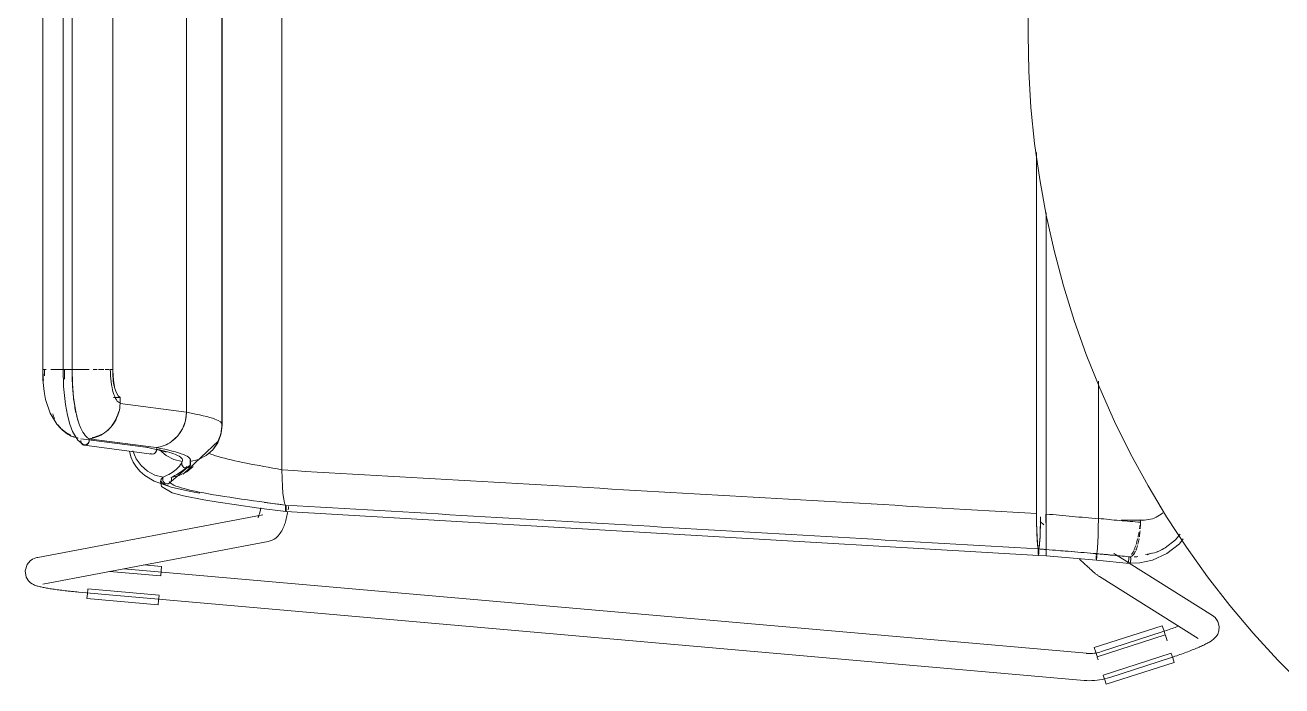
# Model space of a CAD drawing. Header units: millimetres. Extents: x 155920 to 295199, y -4084 to 97293.
# Drawn here: x 223931 to 224485, y 31020 to 31311 of the extents above; entities that cross this region are included whole.
import ezdxf

# ---------------------------------------------------------------- set-up
doc = ezdxf.new("R2010")
doc.units = ezdxf.units.MM
doc.header["$MEASUREMENT"] = 0
doc.layers.add('I-FURN', color=8, linetype='CONTINUOUS', lineweight=9)

msp = doc.modelspace()

# ---------------------------------------------------------------- linework, layer by layer
at = {"layer": 'I-FURN'}
for p, q in [((224044.39, 31498.55), (224044.39, 31115.16)), ((224044.39, 31115.16), (224044.39, 31498.55)), ((224017.89, 31479.25), (224017.89, 31134.46)), ((224017.89, 31134.46), (224017.89, 31479.25)), ((224002.29, 31473.21), (224002.29, 31140.5)), ((224002.29, 31140.5), (224002.29, 31473.21)), ((223938.92, 31454.28), (223938.92, 31159.43)), ((223947.96, 31454.28), (223947.96, 31159.43)), ((223951.92, 31159.43), (223951.92, 31454.28)), ((223969.76, 31454.28), (223969.76, 31159.43)), ((223969.82, 31159.43), (223969.82, 31454.28)), ((224018.04, 31135), (224018.04, 31439.8)), ((224373.52, 31315.49), (224373.42, 31306.86)), ((224373.42, 31306.86), (224373.74, 31290.86)), ((224373.74, 31290.86), (224374.7, 31274.89)), ((224374.7, 31274.89), (224376.3, 31258.97)), ((224376.3, 31258.97), (224378.53, 31243.13)), ((224377.12, 31255), (224377.12, 31095.9)), ((224377.12, 31095.9), (224377.12, 31255)), ((224378.53, 31243.13), (224381.4, 31227.39)), ((224381.44, 31228.63), (224381.44, 31095.64)), ((224381.44, 31095.64), (224381.44, 31228.63)), ((224381.4, 31227.39), (224384.89, 31211.77)), ((224384.89, 31211.77), (224389, 31196.31)), ((224389, 31196.31), (224393.73, 31181.03)), ((224393.73, 31181.03), (224399.07, 31165.95)), ((224399.07, 31165.95), (224405, 31151.09)), ((223938.92, 31159.43), (223939.09, 31159.43)), ((223939, 31154.91), (223938.92, 31159.43)), ((223940.41, 31159.43), (223938.94, 31159.43)), ((223948.2, 31159.43), (223942.44, 31159.43)), ((223944.09, 31159.43), (223945.03, 31159.43)), ((223945.18, 31159.43), (223948.2, 31159.43)), ((223951.91, 31159.43), (223947.96, 31159.43)), ((223948.1, 31151.87), (223947.96, 31159.43)), ((223947.96, 31159.43), (223948.03, 31159.43)), ((223948.03, 31159.43), (223948.22, 31159.43)), ((223948.22, 31159.43), (223948.53, 31159.43)), ((223948.53, 31159.43), (223948.92, 31159.43)), ((223948.92, 31159.43), (223949.37, 31159.43)), ((223949.37, 31159.43), (223949.86, 31159.43)), ((223949.86, 31159.43), (223950.36, 31159.43)), ((223950.36, 31159.43), (223950.84, 31159.43)), ((223950.84, 31159.43), (223951.25, 31159.43)), ((223951.25, 31159.43), (223951.58, 31159.43)), ((223951.58, 31159.43), (223951.81, 31159.43)), ((223951.81, 31159.43), (223951.91, 31159.43)), ((223951.89, 31159.43), (223955.7, 31159.43)), ((223955.7, 31159.43), (223951.89, 31159.43)), ((223951.92, 31159.43), (223952.01, 31153.02)), ((223959.45, 31159.43), (223955.9, 31159.43)), ((223962.92, 31159.43), (223961.08, 31159.43)), ((223965.91, 31159.43), (223963.44, 31159.43)), ((223968.23, 31159.43), (223966.49, 31159.43)), ((223969.93, 31156.39), (223969.82, 31159.43)), ((223970.25, 31153.54), (223969.93, 31156.39)), ((223939.52, 31149.7), (223939, 31154.91)), ((223948.9, 31143.98), (223948.1, 31151.87)), ((223952.01, 31153.02), (223952.48, 31147.03)), ((223970.76, 31151.05), (223970.25, 31153.54)), ((223971.43, 31149.07), (223970.76, 31151.05)), ((224404.41, 31093.7), (224404.41, 31154.18)), ((224404.41, 31154.18), (224404.41, 31093.7)), ((224405, 31151.09), (224411.52, 31136.48)), ((223940.17, 31146.2), (223939.52, 31149.7)), ((223942.19, 31140.05), (223940.17, 31146.2)), ((223952.48, 31147.03), (223953.31, 31141.59)), ((223970.07, 31147.08), (223973.08, 31147.08)), ((223972.22, 31147.71), (223971.43, 31149.07)), ((223973.08, 31147.08), (223972.22, 31147.71)), ((223973.01, 31144.36), (223973.08, 31147.08)), ((223945.06, 31135.34), (223942.19, 31140.05)), ((223949.77, 31139.27), (223948.9, 31143.98)), ((223953.31, 31141.59), (223954.12, 31138.1)), ((224002.29, 31140.5), (223973.01, 31144.36)), ((224001.81, 31136.73), (224002.29, 31140.5)), ((223946.9, 31133.36), (223945.06, 31135.34)), ((223950.85, 31135.22), (223949.77, 31139.27)), ((223952.04, 31132.06), (223950.85, 31135.22)), ((223954.12, 31138.1), (223954.99, 31135.27)), ((223954.99, 31135.27), (223955.18, 31134.76)), ((224000.49, 31133.18), (224001.81, 31136.73)), ((224017.88, 31134.46), (224017.41, 31130.67)), ((224017.41, 31130.67), (224017.89, 31134.46)), ((224017.6, 31131.25), (224018.04, 31135)), ((224411.52, 31136.48), (224418.63, 31122.14)), ((223948.97, 31131.69), (223946.9, 31133.36)), ((223951.24, 31130.36), (223948.97, 31131.69)), ((223954.35, 31128.23), (223952.04, 31132.06)), ((223985.36, 31124.97), (223955.67, 31128.82)), ((223961.64, 31128.05), (223956.86, 31128.66)), ((223988.91, 31124.95), (223959.21, 31128.79)), ((223995.67, 31127.58), (223998.42, 31130.07)), ((223998.42, 31130.07), (224000.49, 31133.18)), ((224015.87, 31126.79), (224017.6, 31131.25)), ((224017.41, 31130.67), (224016.04, 31127.1)), ((224016.05, 31127.1), (224017.41, 31130.67)), ((224016.47, 31127.89), (224017.17, 31129.81)), ((223956.73, 31126.33), (223954.35, 31128.23)), ((223987.01, 31122.12), (223957.23, 31125.98)), ((223977.15, 31123.43), (223977.81, 31120.93)), ((223978.67, 31123.58), (223980.07, 31120.06)), ((223990.87, 31123.72), (223984.58, 31125.1)), ((223988.53, 31122.66), (223988.83, 31123.04)), ((223988.83, 31123.04), (223989.02, 31123.49)), ((223989.02, 31123.49), (223989.1, 31123.98)), ((223989.1, 31123.98), (223989.07, 31124.48)), ((223990.4, 31123.97), (223993.28, 31121.46)), ((223993.31, 31122.96), (223990.87, 31123.72)), ((224000.77, 31113.29), (224016.47, 31127.89)), ((224013.87, 31123.97), (224011, 31121.46)), ((224011, 31121.46), (224013.88, 31123.96)), ((224016.04, 31127.1), (224013.87, 31123.97)), ((224013.88, 31123.96), (224016.05, 31127.1)), ((223977.81, 31120.93), (223978.84, 31118.56)), ((223978.84, 31118.56), (223980.22, 31116.36)), ((223980.07, 31120.06), (223982.24, 31116.98)), ((223986.33, 31122.36), (223986.77, 31122.17)), ((223986.77, 31122.17), (223987.24, 31122.11)), ((223987.24, 31122.11), (223987.71, 31122.17)), ((223987.71, 31122.17), (223988.15, 31122.36)), ((223988.15, 31122.36), (223988.53, 31122.66)), ((223993.28, 31121.46), (223996.67, 31119.7)), ((223996.67, 31119.7), (224000.39, 31118.81)), ((224000.1, 31118.13), (224000.29, 31118.57)), ((224000.19, 31117.85), (224000.23, 31118.34)), ((224000.23, 31118.34), (224000.19, 31117.84)), ((224000.27, 31117.36), (224000.19, 31117.85)), ((224000.19, 31117.84), (224000.27, 31117.35)), ((224000.23, 31118.34), (224000.39, 31118.81)), ((224000.39, 31118.81), (224000.23, 31118.34)), ((224003.86, 31117), (224003.91, 31119.88)), ((224003.89, 31118.81), (224004.05, 31118.34)), ((224003.9, 31118.81), (224007.61, 31119.7)), ((224004.06, 31118.34), (224003.9, 31118.81)), ((224004.09, 31117.85), (224004.01, 31117.36)), ((224004.01, 31117.35), (224004.1, 31117.84)), ((224004.05, 31118.34), (224004.09, 31117.85)), ((224004.1, 31117.84), (224004.06, 31118.34)), ((224011, 31121.46), (224007.61, 31119.71)), ((224007.61, 31119.7), (224011, 31121.46)), ((224418.63, 31122.14), (224426.3, 31108.1)), ((223980.22, 31116.36), (223981.9, 31114.39)), ((223981.9, 31114.39), (223983.86, 31112.65)), ((223982.24, 31116.98), (223985.07, 31114.5)), ((223983.86, 31112.65), (223987.98, 31110.14)), ((223985.07, 31114.5), (223988.39, 31112.76)), ((223988.39, 31112.76), (223992.02, 31111.85)), ((223994.58, 31109.18), (224004, 31117.3)), ((223999.12, 31112.59), (223995.5, 31111.8)), ((223995.51, 31111.8), (223999.12, 31112.58)), ((224002.44, 31114.24), (223999.12, 31112.59)), ((223999.12, 31112.58), (224002.44, 31114.23)), ((224000.47, 31116.9), (224000.27, 31117.36)), ((224000.27, 31117.35), (224000.47, 31116.9)), ((224000.79, 31116.52), (224000.47, 31116.9)), ((224000.47, 31116.9), (224000.79, 31116.52)), ((224001.19, 31116.23), (224000.79, 31116.52)), ((224000.79, 31116.52), (224001.19, 31116.22)), ((224001.65, 31116.04), (224001.19, 31116.23)), ((224001.19, 31116.22), (224001.65, 31116.04)), ((224002.14, 31115.97), (224001.65, 31116.04)), ((224001.65, 31116.04), (224002.14, 31115.97)), ((224002.63, 31116.04), (224002.14, 31115.97)), ((224002.14, 31115.97), (224002.63, 31116.04)), ((224005.28, 31116.63), (224002.44, 31114.24)), ((224002.44, 31114.23), (224005.28, 31116.63)), ((224003.09, 31116.23), (224002.63, 31116.04)), ((224002.63, 31116.04), (224003.09, 31116.22)), ((224003.49, 31116.52), (224003.09, 31116.23)), ((224003.09, 31116.22), (224003.5, 31116.52)), ((224003.81, 31116.9), (224003.49, 31116.52)), ((224003.5, 31116.52), (224003.81, 31116.9)), ((224004.01, 31117.36), (224003.81, 31116.9)), ((224003.81, 31116.9), (224004.01, 31117.35)), ((224044.39, 31115.16), (224044.45, 31111.39)), ((224044.45, 31111.39), (224044.39, 31115.08)), ((223987.98, 31110.14), (223995.6, 31107.47)), ((223990.8, 31110.03), (223991.1, 31110.95)), ((223991.33, 31107.85), (223990.8, 31110.03)), ((223995.97, 31105.07), (223991.33, 31107.85)), ((223991.81, 31110.88), (223991.86, 31111.38)), ((223991.85, 31111.38), (223991.81, 31110.88)), ((223991.89, 31110.39), (223991.81, 31110.88)), ((223991.81, 31110.88), (223991.89, 31110.39)), ((223992.02, 31111.85), (223991.85, 31111.38)), ((223991.86, 31111.38), (223992.02, 31111.85)), ((223992.08, 31109.94), (223991.89, 31110.39)), ((223991.89, 31110.39), (223992.08, 31109.93)), ((223992.39, 31109.55), (223992.08, 31109.94)), ((223992.08, 31109.93), (223992.39, 31109.55)), ((223992.78, 31109.25), (223992.39, 31109.55)), ((223992.39, 31109.55), (223992.78, 31109.25)), ((223993.24, 31109.05), (223992.78, 31109.25)), ((223992.78, 31109.25), (223993.24, 31109.05)), ((223993.72, 31108.98), (223993.24, 31109.05)), ((223993.24, 31109.05), (223993.72, 31108.98)), ((223994.21, 31109.04), (223993.72, 31108.98)), ((223993.72, 31108.98), (223994.21, 31109.04)), ((223994.67, 31109.22), (223994.21, 31109.04)), ((223994.21, 31109.04), (223994.67, 31109.22)), ((223994.85, 31109.33), (223994.63, 31109.2)), ((223995.07, 31109.51), (223994.67, 31109.22)), ((223994.67, 31109.22), (223995.07, 31109.51)), ((223995.39, 31109.89), (223995.07, 31109.51)), ((223995.07, 31109.51), (223995.39, 31109.89)), ((223995.59, 31110.34), (223995.39, 31109.89)), ((223995.39, 31109.89), (223995.6, 31110.34)), ((223995.5, 31111.8), (223995.65, 31111.33)), ((223995.66, 31111.33), (223995.51, 31111.8)), ((223995.68, 31110.83), (223995.59, 31110.34)), ((223995.6, 31110.34), (223995.69, 31110.83)), ((223995.6, 31107.47), (224004.12, 31105.58)), ((223995.65, 31111.33), (223995.68, 31110.83)), ((223995.69, 31110.83), (223995.66, 31111.33)), ((224044.45, 31111.39), (224044.6, 31107.85)), ((224044.6, 31107.85), (224044.45, 31111.32)), ((224044.6, 31107.85), (224044.84, 31104.75)), ((224044.84, 31104.75), (224044.6, 31107.8)), ((224426.3, 31108.1), (224434.52, 31094.38)), ((224000.97, 31103.67), (223995.97, 31105.07)), ((224009.98, 31101.87), (224000.97, 31103.67)), ((224004.12, 31105.58), (224008.19, 31104.85)), ((224016.3, 31100.83), (224009.98, 31101.87)), ((224024.32, 31099.65), (224016.3, 31100.83)), ((224044.84, 31104.75), (224045.15, 31102.25)), ((224045.15, 31102.25), (224044.84, 31104.72)), ((224045.15, 31102.25), (224045.52, 31100.51)), ((224045.52, 31100.51), (224045.15, 31102.24)), ((224036.02, 31095.34), (223936.73, 31076.52)), ((224034.25, 31098.29), (224024.32, 31099.65)), ((224046.1, 31096.74), (224034.25, 31098.29)), ((224034.26, 31095.15), (224034.36, 31095.45)), ((224034.36, 31095.45), (224034.47, 31095.79)), ((224034.47, 31095.79), (224034.58, 31096.15)), ((224034.58, 31096.15), (224034.69, 31096.55)), ((224034.69, 31096.55), (224034.79, 31096.97)), ((224034.79, 31096.97), (224034.9, 31097.42)), ((224034.9, 31097.42), (224035, 31097.89)), ((224035, 31097.89), (224035.1, 31098.38)), ((224045.92, 31099.6), (224045.52, 31100.51)), ((224045.52, 31100.51), (224045.92, 31099.61)), ((224045.9, 31099.14), (224045.89, 31098.64)), ((224045.89, 31098.63), (224045.9, 31099.13)), ((224045.89, 31098.64), (224045.9, 31098.14)), ((224045.9, 31098.14), (224045.89, 31098.63)), ((224045.92, 31099.61), (224045.9, 31099.14)), ((224045.9, 31099.13), (224045.92, 31099.6)), ((224045.9, 31098.14), (224045.92, 31097.69)), ((224045.92, 31097.69), (224045.9, 31098.14)), ((224045.92, 31097.69), (224045.96, 31097.3)), ((224045.96, 31097.3), (224045.92, 31097.69)), ((224045.96, 31097.3), (224046, 31097.01)), ((224046, 31097), (224045.96, 31097.3)), ((224046, 31097.01), (224046.05, 31096.81)), ((224046.05, 31096.81), (224046, 31097)), ((224046.05, 31096.81), (224046.1, 31096.74)), ((224046.1, 31096.74), (224046.05, 31096.81)), ((224046.1, 31096.74), (224046.16, 31096.8)), ((224046.16, 31096.8), (224046.11, 31096.74)), ((224046.11, 31096.74), (224378.01, 31077.45)), ((224046.16, 31096.8), (224046.21, 31096.99)), ((224046.21, 31096.98), (224046.16, 31096.8)), ((224046.21, 31096.99), (224046.25, 31097.28)), ((224046.25, 31097.27), (224046.21, 31096.98)), ((224046.25, 31097.28), (224046.29, 31097.66)), ((224046.29, 31097.65), (224046.25, 31097.27)), ((224046.29, 31097.66), (224046.31, 31098.11)), ((224046.31, 31098.1), (224046.29, 31097.65)), ((224046.31, 31098.11), (224046.32, 31098.6)), ((224046.32, 31098.6), (224046.31, 31098.1)), ((224046.32, 31098.6), (224046.32, 31099.1)), ((224046.32, 31099.09), (224046.32, 31098.6)), ((224046.61, 31094.8), (224046.75, 31095.47)), ((224046.75, 31095.47), (224046.89, 31096.15)), ((224046.89, 31096.15), (224047.01, 31096.84)), ((224047.13, 31097.55), (224047.24, 31098.26)), ((224047.24, 31098.26), (224047.34, 31098.99)), ((224377.12, 31095.9), (224377.15, 31092.12)), ((224381.31, 31091.85), (224381.31, 31095.63)), ((224381.31, 31095.63), (224381.31, 31091.85)), ((224381.44, 31095.64), (224381.44, 31091.85)), ((224381.44, 31091.85), (224381.44, 31095.64)), ((224033.79, 31094.12), (224033.81, 31094.14)), ((224033.81, 31094.14), (224033.85, 31094.21)), ((224033.85, 31094.21), (224033.9, 31094.3)), ((224033.9, 31094.3), (224033.98, 31094.45)), ((224033.98, 31094.45), (224034.06, 31094.65)), ((224034.06, 31094.65), (224034.16, 31094.88)), ((224034.16, 31094.88), (224034.26, 31095.15)), ((224044.83, 31089.35), (224045.09, 31089.91)), ((224045.09, 31089.91), (224045.32, 31090.48)), ((224045.32, 31090.48), (224045.54, 31091.06)), ((224045.54, 31091.06), (224045.75, 31091.65)), ((224045.75, 31091.65), (224045.94, 31092.26)), ((224045.94, 31092.26), (224046.12, 31092.87)), ((224046.12, 31092.87), (224046.3, 31093.5)), ((224046.3, 31093.5), (224046.46, 31094.15)), ((224046.46, 31094.15), (224046.61, 31094.8)), ((224377.15, 31092.12), (224377.22, 31088.56)), ((224378.76, 31092.42), (224380.29, 31090.94)), ((224378.8, 31088.56), (224378.88, 31092.11)), ((224378.88, 31092.11), (224378.9, 31094.36)), ((224381.44, 31091.85), (224381.43, 31088.29)), ((224381.43, 31088.28), (224381.44, 31091.85)), ((224404.38, 31089.84), (224404.3, 31086.4)), ((224404.31, 31086.4), (224404.38, 31089.84)), ((224404.38, 31089.94), (224404.41, 31093.7)), ((224404.41, 31093.58), (224404.38, 31089.93)), ((224414.45, 31092.99), (224424.2, 31092.99)), ((224422.96, 31093.05), (224422.96, 31092)), ((224434.52, 31094.38), (224443.29, 31081)), ((224040.14, 31084.17), (224040.93, 31084.61)), ((224040.93, 31084.61), (224041.62, 31085.09)), ((224041.62, 31085.09), (224042.22, 31085.6)), ((224042.22, 31085.6), (224042.73, 31086.12)), ((224042.73, 31086.12), (224043.19, 31086.65)), ((224043.19, 31086.65), (224043.59, 31087.18)), ((224043.59, 31087.18), (224043.95, 31087.72)), ((224043.95, 31087.72), (224044.27, 31088.26)), ((224044.27, 31088.26), (224044.56, 31088.79)), ((224044.56, 31088.79), (224044.83, 31089.35)), ((224377.22, 31088.56), (224377.35, 31085.42)), ((224377.35, 31085.42), (224377.51, 31082.92)), ((224378.52, 31082.95), (224378.68, 31085.44)), ((224378.68, 31085.44), (224378.8, 31088.56)), ((224381.33, 31085.17), (224381.32, 31088.29)), ((224381.32, 31088.29), (224381.33, 31085.17)), ((224381.34, 31082.67), (224381.33, 31085.17)), ((224381.33, 31085.17), (224381.34, 31082.67)), ((224381.42, 31085.15), (224381.41, 31082.65)), ((224381.41, 31082.65), (224381.42, 31085.15)), ((224381.43, 31088.28), (224381.42, 31085.15)), ((224381.42, 31085.15), (224381.43, 31088.28)), ((224404.19, 31083.3), (224404.31, 31086.4)), ((224404.3, 31086.34), (224404.19, 31083.3)), ((224438.46, 31084.32), (224433.89, 31080.83)), ((224440.46, 31086.71), (224438.46, 31084.32)), ((224441.81, 31084.69), (224440.12, 31082.59)), ((223938.97, 31064.73), (224038.26, 31083.55)), ((224038.26, 31083.55), (224039.25, 31083.8)), ((224039.25, 31083.8), (224040.14, 31084.17)), ((224377.51, 31082.92), (224377.7, 31081.17)), ((224377.7, 31081.17), (224377.91, 31080.28)), ((224377.91, 31079.81), (224377.9, 31079.32)), ((224377.9, 31079.32), (224377.91, 31078.83)), ((224377.91, 31080.28), (224377.91, 31079.81)), ((224377.91, 31078.83), (224377.92, 31078.38)), ((224378.11, 31080.29), (224378.32, 31081.19)), ((224378.12, 31079.82), (224378.11, 31080.29)), ((224378.11, 31078.38), (224378.12, 31078.84)), ((224378.13, 31079.33), (224378.12, 31079.82)), ((224378.12, 31078.84), (224378.13, 31079.33)), ((224378.32, 31081.19), (224378.52, 31082.95)), ((224381.35, 31080.92), (224381.34, 31082.67)), ((224381.34, 31082.67), (224381.35, 31080.92)), ((224381.37, 31079.55), (224381.37, 31080.02)), ((224381.37, 31080.02), (224381.37, 31079.55)), ((224381.37, 31079.06), (224381.37, 31079.55)), ((224381.37, 31079.55), (224381.37, 31079.05)), ((224381.37, 31078.56), (224381.37, 31079.06)), ((224381.37, 31079.05), (224381.37, 31078.56)), ((224381.4, 31080.9), (224381.38, 31080.02)), ((224381.38, 31080.01), (224381.4, 31080.9)), ((224381.38, 31080.02), (224381.38, 31079.54)), ((224381.38, 31079.54), (224381.38, 31080.01)), ((224381.38, 31079.54), (224381.38, 31079.05)), ((224381.38, 31079.05), (224381.38, 31079.54)), ((224381.38, 31079.05), (224381.38, 31078.56)), ((224381.38, 31078.55), (224381.38, 31079.05)), ((224381.41, 31082.65), (224381.4, 31080.9)), ((224381.4, 31080.9), (224381.41, 31082.65)), ((224403.86, 31079.09), (224403.67, 31078.2)), ((224403.67, 31078.2), (224403.86, 31079.09)), ((224403.86, 31079.09), (224404.04, 31080.83)), ((224404.04, 31080.81), (224403.86, 31079.09)), ((224404.04, 31080.83), (224404.19, 31083.3)), ((224404.19, 31083.26), (224404.04, 31080.82)), ((224433.89, 31080.83), (224430.2, 31078.92)), ((224440.12, 31082.59), (224434.59, 31078.25)), ((224443.29, 31081), (224452.59, 31067.98)), ((223931.97, 31073.39), (223931.14, 31070.64)), ((223931.97, 31073.39), (223933.3, 31074.96)), ((223933.3, 31074.96), (223934.38, 31075.71)), ((223934.38, 31075.71), (223935.18, 31076.09)), ((223935.18, 31076.09), (223935.8, 31076.3)), ((223935.8, 31076.3), (223936.32, 31076.44)), ((223936.32, 31076.44), (223936.73, 31076.52)), ((223991.32, 31072.59), (223983.43, 31073.28)), ((224377.92, 31078.38), (224377.94, 31078)), ((224377.94, 31078), (224377.96, 31077.7)), ((224377.96, 31077.7), (224377.99, 31077.52)), ((224377.99, 31077.52), (224378.01, 31077.45)), ((224378.01, 31077.45), (224378.04, 31077.52)), ((224381.37, 31077.18), (224378.01, 31077.45)), ((224378.04, 31077.52), (224378.07, 31077.71)), ((224378.07, 31077.71), (224378.09, 31078)), ((224378.09, 31078), (224378.11, 31078.38)), ((224381.37, 31078.11), (224381.37, 31078.56)), ((224381.37, 31078.56), (224381.37, 31078.11)), ((224381.37, 31077.73), (224381.37, 31078.11)), ((224381.37, 31078.11), (224381.37, 31077.73)), ((224381.37, 31077.18), (224381.37, 31077.25)), ((224381.38, 31077.24), (224381.37, 31077.18)), ((224381.37, 31077.24), (224381.37, 31077.17)), ((224381.37, 31077.17), (224381.38, 31077.24)), ((224381.37, 31077.17), (224403.57, 31075.35)), ((224381.38, 31078.56), (224381.38, 31078.11)), ((224381.38, 31078.1), (224381.38, 31078.55)), ((224381.38, 31078.11), (224381.38, 31077.73)), ((224381.38, 31077.72), (224381.38, 31078.1)), ((224381.38, 31077.73), (224381.38, 31077.43)), ((224381.38, 31077.43), (224381.38, 31077.72)), ((224396.53, 31075.38), (224396.06, 31075.82)), ((224397, 31074.94), (224396.53, 31075.38)), ((224397.45, 31074.52), (224397, 31074.94)), ((224397.9, 31074.11), (224397.45, 31074.52)), ((224398.33, 31073.71), (224397.9, 31074.11)), ((224398.76, 31073.31), (224398.33, 31073.71)), ((224399.17, 31072.93), (224398.76, 31073.31)), ((224403.47, 31077.72), (224403.48, 31078.19)), ((224403.48, 31078.18), (224403.47, 31077.71)), ((224403.47, 31077.22), (224403.48, 31076.72)), ((224403.48, 31076.73), (224403.47, 31077.22)), ((224403.49, 31076.28), (224403.48, 31076.73)), ((224403.48, 31076.72), (224403.49, 31076.27)), ((224403.5, 31075.89), (224403.49, 31076.28)), ((224403.49, 31076.27), (224403.5, 31075.89)), ((224403.5, 31075.89), (224403.52, 31075.6)), ((224403.52, 31075.6), (224403.5, 31075.89)), ((224403.52, 31075.6), (224403.55, 31075.41)), ((224403.55, 31075.42), (224403.52, 31075.6)), ((224403.57, 31075.35), (224403.55, 31075.42)), ((224403.55, 31075.41), (224403.57, 31075.35)), ((224403.6, 31075.42), (224403.57, 31075.35)), ((224403.57, 31075.35), (224403.6, 31075.41)), ((224403.57, 31075.35), (224418.07, 31073.92)), ((224403.6, 31075.41), (224403.62, 31075.61)), ((224403.65, 31075.91), (224403.62, 31075.61)), ((224403.62, 31075.61), (224403.65, 31075.9)), ((224403.66, 31076.29), (224403.65, 31075.91)), ((224403.65, 31075.9), (224403.66, 31076.28)), ((224403.66, 31076.28), (224403.67, 31076.74)), ((224403.67, 31076.74), (224403.66, 31076.29)), ((224403.68, 31077.73), (224403.67, 31078.2)), ((224403.67, 31078.2), (224403.67, 31077.73)), ((224403.67, 31077.73), (224403.68, 31077.23)), ((224403.67, 31076.74), (224403.68, 31077.23)), ((224403.68, 31077.23), (224403.67, 31076.74)), ((224403.68, 31077.23), (224403.68, 31077.73)), ((224417.66, 31074.23), (224411.21, 31078.27)), ((224422.63, 31074.14), (224417.17, 31074.05)), ((224454.8, 31050.96), (224418.03, 31074)), ((224428.28, 31075.35), (224422.63, 31074.14)), ((224434.59, 31078.25), (224428.28, 31075.35)), ((223931.14, 31070.64), (223931.62, 31067.87)), ((223931.62, 31067.87), (223932.67, 31066.22)), ((223968.34, 31070.34), (223990.95, 31068.36)), ((224399.19, 31034.26), (223974.69, 31071.55)), ((223991.14, 31070.55), (223990.96, 31068.48)), ((223991.32, 31072.59), (223991.14, 31070.55)), ((224399.57, 31072.56), (224399.17, 31072.93)), ((224399.96, 31072.21), (224399.57, 31072.56)), ((224400.34, 31071.87), (224399.96, 31072.21)), ((224400.7, 31071.54), (224400.34, 31071.87)), ((224401.05, 31071.22), (224400.7, 31071.54)), ((224401.39, 31070.92), (224401.05, 31071.22)), ((224401.71, 31070.63), (224401.39, 31070.92)), ((224402.02, 31070.36), (224401.71, 31070.63)), ((224402.32, 31070.1), (224402.02, 31070.36)), ((224402.6, 31069.86), (224402.32, 31070.1)), ((224402.86, 31069.63), (224402.6, 31069.86)), ((224403.11, 31069.42), (224402.86, 31069.63)), ((224403.36, 31069.21), (224403.11, 31069.42)), ((224403.59, 31069.02), (224403.36, 31069.21)), ((224403.81, 31068.84), (224403.59, 31069.02)), ((224404.03, 31068.67), (224403.81, 31068.84)), ((224404.26, 31068.5), (224404.03, 31068.67)), ((224404.52, 31068.31), (224404.26, 31068.5)), ((224404.84, 31068.1), (224404.52, 31068.31)), ((224404.84, 31068.1), (224448.43, 31040.79)), ((224452.59, 31067.98), (224462.4, 31055.34)), ((223932.67, 31066.22), (223933.57, 31065.37)), ((223933.57, 31065.37), (223934.28, 31064.89)), ((223934.28, 31064.89), (223934.84, 31064.58)), ((223934.84, 31064.58), (223935.31, 31064.37)), ((223935.31, 31064.37), (223935.74, 31064.2)), ((223935.74, 31064.2), (223936.14, 31064.06)), ((223936.14, 31064.06), (223936.54, 31063.93)), ((223936.54, 31063.93), (223936.94, 31063.82)), ((223936.94, 31063.82), (223937.34, 31063.71)), ((223937.34, 31063.71), (223937.75, 31063.61)), ((223937.75, 31063.61), (223938.18, 31063.51)), ((223938.18, 31063.51), (223938.62, 31063.41)), ((223938.62, 31063.41), (223939.08, 31063.31)), ((223939.08, 31063.31), (223939.56, 31063.21)), ((223939.56, 31063.21), (223940.05, 31063.12)), ((223940.05, 31063.12), (223940.57, 31063.03)), ((223940.57, 31063.03), (223941.1, 31062.93)), ((223941.1, 31062.93), (223941.65, 31062.84)), ((223941.65, 31062.84), (223942.22, 31062.75)), ((223942.22, 31062.75), (223942.81, 31062.65)), ((223942.81, 31062.65), (223943.41, 31062.56)), ((223943.41, 31062.56), (223944.03, 31062.47)), ((223944.03, 31062.47), (223944.66, 31062.38)), ((223944.66, 31062.38), (223945.31, 31062.29)), ((223945.31, 31062.29), (223945.98, 31062.21)), ((223945.98, 31062.21), (223946.65, 31062.12)), ((223946.65, 31062.12), (223947.34, 31062.03)), ((223947.34, 31062.03), (223948.04, 31061.95)), ((223958.6, 31060.48), (223958.78, 31062.55)), ((223990.21, 31059.91), (223958.8, 31062.67)), ((223948.04, 31061.95), (223948.75, 31061.87)), ((223948.75, 31061.87), (223949.47, 31061.79)), ((223949.47, 31061.79), (223950.19, 31061.71)), ((223950.19, 31061.71), (223950.93, 31061.63)), ((223950.93, 31061.63), (223951.66, 31061.55)), ((223951.66, 31061.55), (223952.41, 31061.48)), ((223952.41, 31061.48), (223953.16, 31061.4)), ((223953.16, 31061.4), (223953.91, 31061.33)), ((223953.91, 31061.33), (223954.66, 31061.27)), ((223954.66, 31061.27), (223954.82, 31061.25)), ((223954.82, 31061.25), (224398.14, 31022.31)), ((223958.42, 31058.44), (223958.6, 31060.48)), ((223989.83, 31055.68), (223958.42, 31058.44)), ((223990.01, 31057.72), (223989.83, 31055.68)), ((223990.2, 31059.79), (223990.01, 31057.72)), ((224455.92, 31050.07), (224454.8, 31050.96)), ((224462.4, 31055.34), (224472.7, 31043.1)), ((224432.61, 31046.43), (224402.61, 31036.75)), ((224432.61, 31046.43), (224433.24, 31044.48)), ((224437.63, 31045.45), (224436.98, 31045.22)), ((224438.28, 31045.69), (224437.63, 31045.45)), ((224438.92, 31045.92), (224438.28, 31045.69)), ((224439.54, 31046.16), (224438.92, 31045.92)), ((224455.92, 31050.07), (224457.14, 31048.34)), ((224457.14, 31048.34), (224457.73, 31046.11)), ((224457.73, 31046.11), (224457.56, 31044.14)), ((224403.91, 31032.7), (224433.92, 31042.39)), ((224432.56, 31043.72), (224405.75, 31035)), ((224432.89, 31043.82), (224432.56, 31043.72)), ((224433.59, 31044.05), (224432.89, 31043.82)), ((224433.24, 31044.48), (224433.88, 31042.51)), ((224434.27, 31044.28), (224433.59, 31044.05)), ((224434.75, 31039.81), (224433.95, 31042.29)), ((224434.96, 31044.51), (224434.27, 31044.28)), ((224435.64, 31044.75), (224434.96, 31044.51)), ((224436.31, 31044.98), (224435.64, 31044.75)), ((224436.98, 31045.22), (224436.31, 31044.98)), ((224454.66, 31040.07), (224454.26, 31039.79)), ((224455.06, 31040.38), (224454.66, 31040.07)), ((224455.48, 31040.75), (224455.06, 31040.38)), ((224455.95, 31041.21), (224455.48, 31040.75)), ((224456.47, 31041.84), (224455.95, 31041.21)), ((224457.03, 31042.75), (224456.47, 31041.84)), ((224457.56, 31044.14), (224457.03, 31042.75)), ((224472.7, 31043.1), (224483.49, 31031.29)), ((224403.18, 31034.39), (224402.52, 31034.3)), ((224403.24, 31034.79), (224402.61, 31036.75)), ((224403.83, 31034.51), (224403.18, 31034.39)), ((224403.87, 31032.82), (224403.24, 31034.79)), ((224404.48, 31034.65), (224403.83, 31034.51)), ((224405.12, 31034.81), (224404.48, 31034.65)), ((224405.75, 31035), (224405.12, 31034.81)), ((224436.52, 31034.32), (224406.52, 31024.63)), ((224442.51, 31034.46), (224441.81, 31034.2)), ((224443.2, 31034.71), (224442.51, 31034.46)), ((224443.88, 31034.97), (224443.2, 31034.71)), ((224444.54, 31035.22), (224443.88, 31034.97)), ((224445.2, 31035.47), (224444.54, 31035.22)), ((224445.84, 31035.73), (224445.2, 31035.47)), ((224446.46, 31035.98), (224445.84, 31035.73)), ((224447.07, 31036.23), (224446.46, 31035.98)), ((224447.67, 31036.47), (224447.07, 31036.23)), ((224448.25, 31036.72), (224447.67, 31036.47)), ((224448.81, 31036.96), (224448.25, 31036.72)), ((224449.35, 31037.2), (224448.81, 31036.96)), ((224449.88, 31037.44), (224449.35, 31037.2)), ((224450.39, 31037.67), (224449.88, 31037.44)), ((224450.88, 31037.91), (224450.39, 31037.67)), ((224451.35, 31038.14), (224450.88, 31037.91)), ((224451.81, 31038.37), (224451.35, 31038.14)), ((224452.25, 31038.6), (224451.81, 31038.37)), ((224452.68, 31038.82), (224452.25, 31038.6)), ((224453.09, 31039.06), (224452.68, 31038.82)), ((224453.49, 31039.29), (224453.09, 31039.06)), ((224453.88, 31039.53), (224453.49, 31039.29)), ((224454.26, 31039.79), (224453.88, 31039.53)), ((224399.22, 31034.25), (224399.19, 31034.26)), ((224399.88, 31034.21), (224399.22, 31034.25)), ((224400.54, 31034.19), (224399.88, 31034.21)), ((224401.2, 31034.2), (224400.54, 31034.19)), ((224401.86, 31034.24), (224401.2, 31034.2)), ((224402.52, 31034.3), (224401.86, 31034.24)), ((224404.32, 31031.44), (224403.94, 31032.61)), ((224437.83, 31030.28), (224407.82, 31020.59)), ((224409.46, 31023.59), (224436.27, 31032.3)), ((224436.73, 31032.45), (224436.27, 31032.3)), ((224436.56, 31034.2), (224437.2, 31032.23)), ((224437.47, 31032.7), (224436.73, 31032.45)), ((224437.2, 31032.23), (224437.83, 31030.28)), ((224438.2, 31032.94), (224437.47, 31032.7)), ((224438.94, 31033.19), (224438.2, 31032.94)), ((224439.67, 31033.44), (224438.94, 31033.19)), ((224440.39, 31033.7), (224439.67, 31033.44)), ((224441.1, 31033.95), (224440.39, 31033.7)), ((224441.81, 31034.2), (224441.1, 31033.95)), ((224483.49, 31031.29), (224494.74, 31019.91)), ((224407.19, 31022.54), (224406.55, 31024.52)), ((224407.21, 31022.96), (224408.32, 31023.25)), ((224408.32, 31023.25), (224409.41, 31023.58)), ((224409.41, 31023.58), (224409.46, 31023.59)), ((224398.14, 31022.3), (224399.28, 31022.23)), ((224399.28, 31022.23), (224400.42, 31022.19)), ((224400.42, 31022.19), (224401.56, 31022.21)), ((224401.56, 31022.21), (224402.7, 31022.27)), ((224402.7, 31022.27), (224403.84, 31022.37)), ((224403.84, 31022.37), (224404.97, 31022.52)), ((224404.97, 31022.52), (224406.1, 31022.72)), ((224406.1, 31022.72), (224407.21, 31022.96)), ((224407.82, 31020.59), (224407.19, 31022.54))]:
    msp.add_line(p, q, dxfattribs=at)
for centre, major_axis, ratio, start_param, end_param in [((223943.2, 31159.43), (0, -12.4), 0.287441, 4.712389, 4.950404), ((223954.67, 31159.43), (15.75, 0), 0.000004, 5.8107, 5.99294), ((223987.22, 31140.63), (0, -15.78), 0.955139, 0.595876, 1.562553), ((223987.24, 31124.07), (0, -1.96), 0.955139, 5.775592, 8.064923), ((223987.22, 31140.63), (0, -15.78), 0.955139, 0.112537, 0.354036), ((223987.22, 31140.63), (0, -15.78), 0.955139, 0.354206, 0.595753)]:
    msp.add_ellipse(centre, major_axis=major_axis, ratio=ratio, start_param=start_param, end_param=end_param, dxfattribs=at)
for points in [[(223939.23, 31154.46), (223939.08, 31156.04), (223939, 31157.72), (223939.01, 31159.43)], [(223948.51, 31155.17), (223948.47, 31156.58), (223948.47, 31158), (223948.49, 31159.43)], [(223959.22, 31129), (223958.49, 31129.35), (223957.09, 31130.66), (223955.19, 31134.36), (223953.66, 31139.43), (223952.55, 31145.57), (223951.92, 31152.43), (223951.85, 31157.08), (223951.89, 31159.43)], [(223973, 31144.61), (223971.88, 31144.86), (223969.72, 31148.24), (223968.75, 31155.64), (223968.69, 31159.43)], [(223969.77, 31158.59), (223969.83, 31155.81), (223970.1, 31152.67), (223970.71, 31151.05)], [(223943.37, 31139.83), (223943.56, 31139.11), (223943.8, 31138.4), (223944.1, 31137.71)], [(223959.21, 31128.79), (223960.45, 31128.94), (223962.83, 31129.52), (223966.17, 31131.29), (223969.01, 31133.82), (223971.2, 31136.96), (223972.61, 31140.56), (223972.97, 31143.07), (223973.01, 31144.36)], [(224017.88, 31134.46), (224017.99, 31134.64), (224018.04, 31134.82), (224018.04, 31135)], [(223954.26, 31129.28), (223953.6, 31129.44), (223952.95, 31129.63), (223952.32, 31129.88)], [(223964.72, 31130.78), (223963.46, 31130.08), (223962.1, 31129.68), (223960.72, 31129.34)], [(223959.36, 31128.53), (223959.38, 31128.45), (223959.4, 31128.28), (223959.4, 31128.12), (223959.39, 31128.04)], [(223988.91, 31124.95), (223994.41, 31123.93), (224002.47, 31121.88), (224004.44, 31119.84), (224003.89, 31118.81)], [(224210.63, 31105.49), (224155.17, 31108.69), (224099.75, 31111.88), (224044.39, 31115.08)], [(224377.12, 31095.9), (224321.59, 31099.1), (224266.07, 31102.29), (224210.63, 31105.49)], [(224036.75, 31100.78), (224039.78, 31100.39), (224042.84, 31100.01), (224045.91, 31099.62)], [(224377.91, 31080.28), (224322.51, 31083.5), (224211.75, 31089.94), (224101.15, 31096.38), (224045.92, 31099.6)], [(224392.93, 31094.61), (224389.1, 31094.95), (224385.27, 31095.3), (224381.44, 31095.64)], [(224404.4, 31093.58), (224400.58, 31093.92), (224396.76, 31094.26), (224392.93, 31094.61)], [(224404.41, 31093.7), (224407.54, 31093.39), (224413.79, 31092.8), (224419.93, 31092.26), (224422.96, 31092)], [(224422.54, 31089.16), (224422.61, 31089.63), (224422.66, 31090.11), (224422.71, 31090.59)], [(224422.96, 31092), (224422.95, 31091.04), (224422.92, 31090.12), (224422.86, 31089.2)], [(224424.47, 31092.99), (224423.97, 31092.98), (224423.46, 31093), (224422.96, 31093.05)], [(224421.04, 31082.22), (224421.29, 31083.02), (224421.52, 31083.89), (224421.74, 31084.81)], [(224422.35, 31084.79), (224422.21, 31083.95), (224422.05, 31083.14), (224421.86, 31082.41)], [(224421.89, 31085.47), (224422.03, 31086.12), (224422.17, 31086.78), (224422.29, 31087.46)], [(224422.79, 31088.28), (224422.71, 31087.38), (224422.61, 31086.5), (224422.49, 31085.64)], [(224377.91, 31080.28), (224378.49, 31080.24), (224379.65, 31080.15), (224380.8, 31080.06), (224381.38, 31080.02)], [(224378.11, 31080.29), (224378.13, 31079.7), (224378.13, 31078.19), (224378.05, 31077.45), (224378.01, 31077.45)], [(224378.11, 31080.29), (224378.66, 31080.25), (224379.74, 31080.16), (224380.82, 31080.07), (224381.37, 31080.02)], [(224403.67, 31078.2), (224399.96, 31078.5), (224392.53, 31079.11), (224385.1, 31079.71), (224381.38, 31080.01)], [(224388.92, 31079.39), (224388.51, 31079.43), (224388.1, 31079.46), (224387.69, 31079.5)], [(224403.48, 31078.19), (224399.88, 31078.49), (224396.28, 31078.78), (224392.67, 31079.08)], [(224420.79, 31079.31), (224420.47, 31078.62), (224419.76, 31077.47), (224419.01, 31076.91), (224418.62, 31076.76)], [(224418.98, 31077.77), (224419.3, 31078.18), (224419.62, 31078.7), (224419.93, 31079.34)], [(224420.05, 31079.59), (224420.34, 31080.22), (224420.62, 31080.97), (224420.88, 31081.79)], [(224421.68, 31081.74), (224421.47, 31081.01), (224421.23, 31080.37), (224420.99, 31079.78)], [(224403.48, 31078.18), (224405.8, 31077.96), (224408.11, 31077.73), (224410.4, 31077.5)], [(224403.67, 31078.2), (224406.19, 31077.96), (224411.23, 31077.48), (224416.18, 31077), (224418.62, 31076.76)], [(224417.32, 31074.11), (224417.36, 31074.15), (224417.46, 31074.27), (224417.59, 31074.57), (224417.71, 31074.96), (224417.8, 31075.41), (224417.87, 31075.9), (224417.9, 31076.4), (224417.9, 31076.72), (224417.89, 31076.86)], [(224421.8, 31076.87), (224421.26, 31076.82), (224420.71, 31076.82), (224420.15, 31076.83)], [(224425.87, 31077.73), (224426.59, 31077.93), (224427.31, 31078.17), (224428.02, 31078.43)]]:
    msp.add_open_spline(points, degree=3, dxfattribs=at)
for points, knots in [([(223972.46, 31140.83), (223972.13, 31139.59), (223970.88, 31136.53), (223968.87, 31133.57), (223967.27, 31132.36)], [-0.8333333, -0.8333333, -0.8333333, -0.8333333, -0.6666667, -0.3963316, -0.3963316, -0.3963316, -0.3963316]), ([(224018.04, 31135), (224018.04, 31135.83), (224015.66, 31137.66), (224008.01, 31139.49), (224002.29, 31140.5)], [0.0892846, 0.0892846, 0.0892846, 0.0892846, 0.5, 1, 1, 1, 1]), ([(223945.54, 31135.08), (223945.81, 31134.68), (223946.85, 31133.3), (223949.02, 31131.3), (223951.87, 31129.69), (223953.81, 31129.22), (223954.57, 31129.06)], [0.434972, 0.434972, 0.434972, 0.434972, 0.5, 0.6666667, 0.8333333, 0.9407177, 0.9407177, 0.9407177, 0.9407177]), ([(223955.63, 31127.94), (223955.62, 31127.8), (223955.64, 31127.58), (223955.71, 31127.28), (223955.8, 31127.02), (223955.99, 31126.7), (223956.28, 31126.38), (223956.63, 31126.15), (223956.99, 31126.01), (223957.29, 31125.96), (223957.57, 31125.96), (223957.83, 31125.99), (223958.08, 31126.07), (223958.34, 31126.18), (223958.65, 31126.37), (223958.97, 31126.7), (223959.21, 31127.09), (223959.32, 31127.45), (223959.4, 31127.82), (223959.39, 31128.26), (223959.29, 31128.62), (223959.21, 31128.79)], [0.1111111, 0.1111111, 0.1111111, 0.1111111, 0.1666667, 0.1944444, 0.2222222, 0.2777778, 0.3333333, 0.3888889, 0.4444444, 0.4791667, 0.5138889, 0.5486111, 0.5833333, 0.6180556, 0.6527778, 0.7222222, 0.7916667, 0.8263889, 0.8611111, 0.9305556, 1, 1, 1, 1]), ([(223959.3, 31127.55), (223959.26, 31127.43), (223959.16, 31127.2), (223958.89, 31126.78), (223958.34, 31126.33), (223957.47, 31126.07), (223956.69, 31126.3), (223956.17, 31126.7), (223955.88, 31127.08), (223955.69, 31127.54), (223955.65, 31127.87), (223955.64, 31128.04)], [-0.8125, -0.8125, -0.8125, -0.8125, -0.765625, -0.71875, -0.625, -0.5, -0.375, -0.3125, -0.25, -0.1875, -0.125, -0.125, -0.125, -0.125]), ([(223989, 31124.26), (223992.72, 31123.47), (223999.2, 31121.65), (224000.93, 31119.84), (224000.39, 31118.81)], [0.1122148, 0.1122148, 0.1122148, 0.1122148, 0.5, 1, 1, 1, 1]), ([(224000.1, 31118.13), (223999.64, 31117.2), (223997.85, 31115.11), (223994.42, 31113.01), (223992.02, 31111.85)], [0.0974621, 0.0974621, 0.0974621, 0.0974621, 0.5, 1, 1, 1, 1]), ([(224044.39, 31115.16), (224039, 31116.13), (224028.22, 31118.07), (224017.51, 31120.51), (224013.26, 31121.97), (224012.12, 31122.45)], [0, 0, 0, 0, 0.25, 0.5, 0.625, 0.625, 0.625, 0.625]), ([(224002.63, 31116.68), (224002.24, 31116.22), (224000.57, 31114.6), (223997.91, 31112.97), (223995.5, 31111.8)], [0.303693, 0.303693, 0.303693, 0.303693, 0.5, 1, 1, 1, 1]), ([(223992.02, 31111.85), (223990.46, 31110.83), (223990.69, 31109.55), (223993.72, 31108.26), (223994.44, 31108)], [0, 0, 0, 0, 0.25, 0.3133981, 0.3133981, 0.3133981, 0.3133981]), ([(223994.62, 31109.97), (223994.82, 31109.57), (223996.42, 31108.14), (224004.72, 31105.7), (224023.15, 31102.66), (224038.37, 31100.62), (224045.92, 31099.61)], [0.1500588, 0.1500588, 0.1500588, 0.1500588, 0.25, 0.5, 0.75, 1, 1, 1, 1]), ([(224377.91, 31080.28), (224377.77, 31080.56), (224377.56, 31081.95), (224377.34, 31085.31), (224377.22, 31088.48), (224377.14, 31092.08), (224377.12, 31094.63), (224377.12, 31095.9)], [-1, -1, -1, -1, -0.666667, -0.5, -0.333333, -0.166667, 0, 0, 0, 0]), ([(224432.85, 31096.15), (224431.94, 31095.39), (224428.94, 31093.46), (224425.34, 31092.83), (224422.96, 31093.05)], [0.5, 0.5, 0.5, 0.5, 0.6666667, 1, 1, 1, 1]), ([(224378.9, 31094.37), (224378.89, 31092.34), (224378.83, 31089.11), (224378.69, 31085.33), (224378.47, 31081.97), (224378.26, 31080.58), (224378.11, 31080.29)], [-0.9335619, -0.9335619, -0.9335619, -0.9335619, -0.6666667, -0.5, -0.3333333, 0, 0, 0, 0]), ([(224378.01, 31077.45), (224378, 31077.45), (224377.97, 31077.58), (224377.94, 31077.98), (224377.92, 31078.36), (224377.91, 31078.82), (224377.9, 31079.31), (224377.9, 31079.82), (224377.91, 31080.13), (224377.91, 31080.28)], [-0.498493, -0.498493, -0.498493, -0.498493, -0.375, -0.3125, -0.25, -0.1875, -0.125, -0.0625, 0, 0, 0, 0]), ([(224433.86, 31080.83), (224433.04, 31080.32), (224430.32, 31078.73), (224427.34, 31078.14), (224425.23, 31077.86)], [-0.4024189, -0.4024189, -0.4024189, -0.4024189, -0.3333333, -0.1789981, -0.1789981, -0.1789981, -0.1789981]), ([(224418.62, 31076.76), (224418.64, 31076.62), (224418.67, 31076.33), (224418.69, 31075.91), (224418.68, 31075.54), (224418.66, 31075.24), (224418.62, 31074.98), (224418.57, 31074.73), (224418.51, 31074.5), (224418.44, 31074.31), (224418.35, 31074.11), (224418.26, 31074.01), (224418.21, 31073.97)], [0, 0, 0, 0, 0.0555556, 0.1111111, 0.1666667, 0.1944444, 0.2222222, 0.2777778, 0.3055556, 0.3333333, 0.3888889, 0.4444444, 0.4444444, 0.4444444, 0.4444444])]:
    msp.add_open_spline(points, degree=3, knots=knots, dxfattribs=at)

doc.saveas('drawing.dxf')
